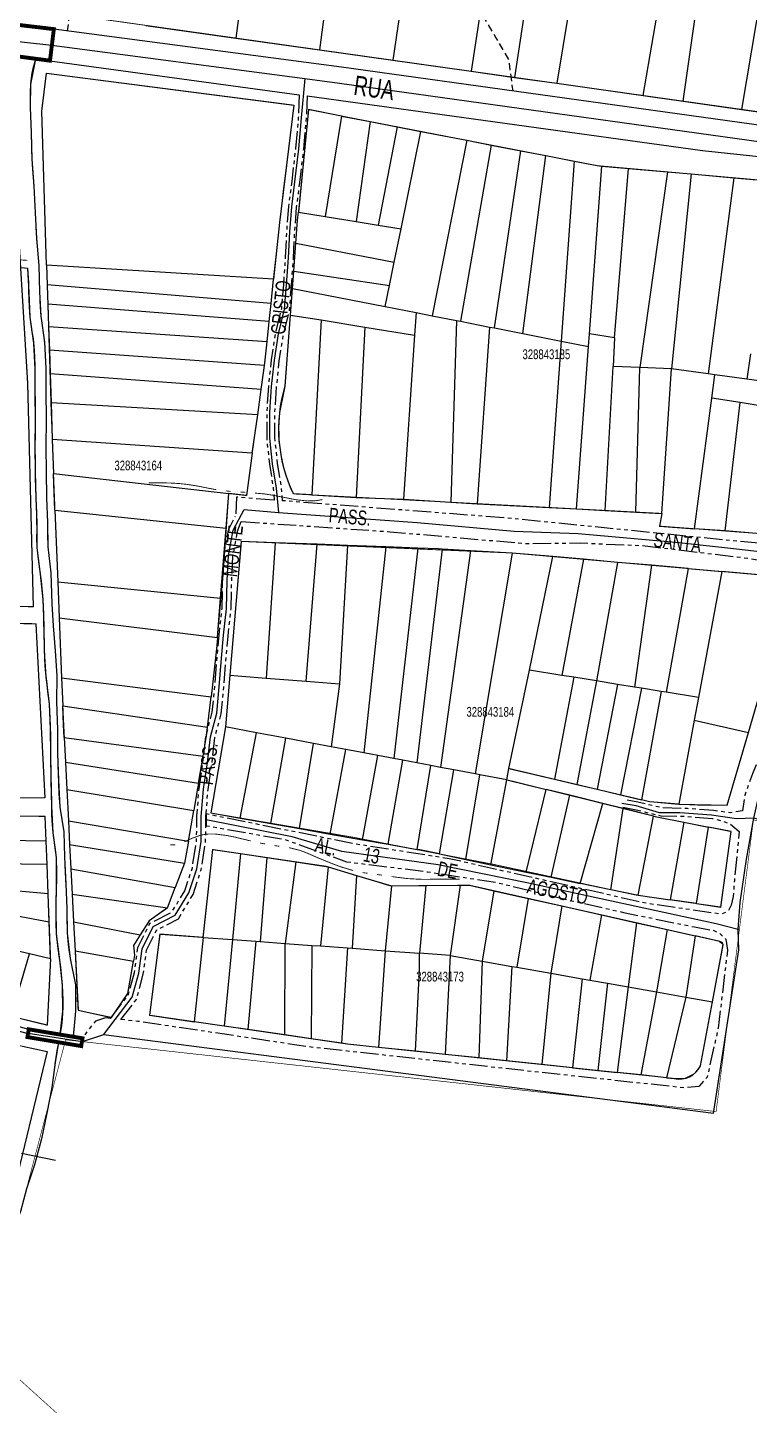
# Model space of a CAD drawing. Extents: x 204381 to 207261, y 4847713 to 4851061.
# Drawn here: x 206170.1 to 206318.2, y 4849768 to 4850050.5 of the extents above; entities that cross this region are included whole.
import ezdxf
from ezdxf.enums import TextEntityAlignment as Align

# ---------------------------------------------------------------- set-up
doc = ezdxf.new("R2010")
doc.units = 0
doc.header["$LTSCALE"] = 1.5
doc.header["$MEASUREMENT"] = 0
doc.linetypes.add('PHANTOMX2', pattern=[5, 2.5, -0.5, 0.5, -0.5, 0.5, -0.5])
doc.linetypes.add('TRACO_15', pattern=[3, 2, -1])
for name, color, linetype in [('CD-MALHA-LOTES', 40, 'CONTINUOUS'), ('CD_TXT_QUADRA', 7, 'CONTINUOUS'), ('HD-CANAIS', 7, 'CONTINUOUS'), ('HD-CURSO-PERENE', 170, 'CONTINUOUS'), ('HD-VALAS-DRENOS', 170, 'CONTINUOUS'), ('LM-LIM-SETOR-FISCAL', 7, 'CONTINUOUS'), ('RU-QUADRAS', 210, 'CONTINUOUS'), ('SV-CAMINHO-TRILHA', 20, 'CONTINUOUS'), ('SV-EIXO-RUA-N-PAV', 6, 'CONTINUOUS'), ('SV-EIXO-RUA-PAV', 20, 'CONTINUOUS'), ('SV-ESTIVAS', 7, 'CONTINUOUS'), ('SV-PONTE-BUEIRO', 249, 'CONTINUOUS'), ('SV-RUA-NAO-PAV-S-GUIA-C-GUIA', 7, 'PHANTOMX2'), ('SV-RUA-PAVIM-S-GUIA-C-GUIA', 7, 'CONTINUOUS'), ('SV-TXT-RUA-N-PAV-S-GUIA-C-GUIA', 7, 'CONTINUOUS'), ('SV-TXT-RUA-PAV-S-GUIA-C-GUIA', 7, 'CONTINUOUS')]:
    doc.layers.add(name, color=color, linetype=linetype)
doc.styles.add('3288-43-2D_TXT$0$ARIAL', font='ARIAL.TTF')
doc.styles.add('ARIAL', font='ARIAL.TTF')
doc.linetypes.add('Limite', pattern='A,20,-3,[130,ltypeshp.shx,S=6.35,R=0,X=0,Y=0],-3,20', length=46)

msp = doc.modelspace()

# ---------------------------------------------------------------- linework, layer by layer
at = {"layer": 'CD-MALHA-LOTES'}
for points in [[(206218.92, 4850094.63), (206212.8, 4850048.36)], [(206236.05, 4850091.88), (206229.94, 4850045.94)], [(206251.73, 4850089.37), (206245.02, 4850043.81)], [(206267.97, 4850086.77), (206261.1, 4850041.55)], [(206276.82, 4850085.35), (206269.95, 4850040.3)], [(206286.03, 4850083.87), (206278.62, 4850039.08)], [(206296.34, 4850036.58), (206300.61, 4850061.23)], [(206304.58, 4850035.42), (206308.06, 4850059.91)], [(206320.59, 4850057.69), (206316.55, 4850033.74)], [(206194.35, 4850050.96), (206212.8, 4850048.36)], [(206212.8, 4850048.36), (206229.94, 4850045.94)], [(206146.22, 4850044.42), (206165.87, 4850042.18), (206167.02, 4850028.08), (206170.05, 4849977.59), (206171.25, 4849931.74), (206152.12, 4849932.09)], [(206229.94, 4850045.94), (206245.02, 4850043.81)], [(206245.02, 4850043.81), (206261.1, 4850041.55)], [(206173.99, 4850001.77), (206172.99, 4850033.37), (206173.98, 4850041.14), (206224.72, 4850034.6), (206221.76, 4850010.57), (206220.55, 4849998.92)], [(206261.1, 4850041.55), (206269.95, 4850040.3)], [(206269.95, 4850040.3), (206278.62, 4850039.08)], [(206278.62, 4850039.08), (206296.34, 4850036.58)], [(206296.34, 4850036.58), (206304.58, 4850035.42)], [(206304.58, 4850035.42), (206316.55, 4850033.74)], [(206234.49, 4850032.37), (206227.71, 4850033.69), (206225.63, 4850012.67)], [(206234.49, 4850032.37), (206231.11, 4850011.78)], [(206234.49, 4850032.37), (206240.33, 4850031.24)], [(206316.55, 4850033.74), (206326.91, 4850032.28)], [(206240.33, 4850031.24), (206237.49, 4850010.75)], [(206240.33, 4850031.24), (206245.87, 4850030.17)], [(206245.87, 4850030.17), (206241.97, 4850010.02)], [(206245.87, 4850030.17), (206250.77, 4850029.22)], [(206246.7, 4850009.26), (206250.77, 4850029.22)], [(206250.77, 4850029.22), (206260.16, 4850027.39)], [(206260.16, 4850027.39), (206253.06, 4849991.42)], [(206260.16, 4850027.39), (206265.16, 4850026.42)], [(206265.16, 4850026.42), (206258.89, 4849990.28)], [(206265.16, 4850026.42), (206271.29, 4850025.23)], [(206265.85, 4849988.92), (206271.29, 4850025.23)], [(206271.29, 4850025.23), (206276.38, 4850024.25)], [(206271.66, 4849987.78), (206276.38, 4850024.25)], [(206276.38, 4850024.25), (206282.21, 4850023.12)], [(206282.21, 4850023.12), (206279.53, 4849986.24)], [(206282.21, 4850023.12), (206286.93, 4850022.2), (206287.88, 4850022.12)], [(206285.35, 4849987.69), (206287.88, 4850022.12)], [(206287.88, 4850022.12), (206293.38, 4850021.63)], [(206290.5, 4849986.89), (206293.38, 4850021.63)], [(206293.38, 4850021.63), (206301.34, 4850020.92)], [(206301.34, 4850020.92), (206295.69, 4849980.82)], [(206301.34, 4850020.92), (206306.22, 4850020.49)], [(206306.22, 4850020.49), (206302.18, 4849980.56)], [(206306.22, 4850020.49), (206314.97, 4850019.72)], [(206314.97, 4850019.72), (206309.68, 4849979.53)], [(206314.97, 4850019.72), (206323.73, 4850018.94)], [(206225.11, 4850006.28), (206225.46, 4850010.99), (206225.63, 4850012.67)], [(206225.63, 4850012.67), (206231.11, 4850011.78)], [(206231.11, 4850011.78), (206237.49, 4850010.75)], [(206237.49, 4850010.75), (206241.97, 4850010.02)], [(206241.97, 4850010.02), (206246.7, 4850009.26)], [(206245.3, 4850002.41), (206246.7, 4850009.26)], [(206224.69, 4850000.57), (206225.11, 4850006.28)], [(206225.11, 4850006.28), (206245.3, 4850002.41)], [(206173.99, 4850001.77), (206174.11, 4849997.78)], [(206220.55, 4849998.92), (206173.99, 4850001.77)], [(206244.32, 4849997.61), (206245.3, 4850002.41)], [(206220.04, 4849993.93), (206220.55, 4849998.92)], [(206224.43, 4849997.02), (206224.69, 4850000.57)], [(206224.69, 4850000.57), (206244.32, 4849997.61)], [(206174.11, 4849997.78), (206174.19, 4849995.51), (206174.24, 4849993.79)], [(206220.04, 4849993.93), (206174.11, 4849997.78)], [(206224.02, 4849991.56), (206224.43, 4849997.02)], [(206224.43, 4849997.02), (206243.44, 4849993.3)], [(206243.44, 4849993.3), (206244.32, 4849997.61)], [(206174.24, 4849993.79), (206174.39, 4849989.18)], [(206219.65, 4849990.21), (206174.24, 4849993.79)], [(206219.65, 4849990.21), (206220.04, 4849993.93)], [(206243.44, 4849993.3), (206249.79, 4849992.06)], [(206219.22, 4849986.08), (206219.65, 4849990.21)], [(206224.02, 4849991.56), (206230.32, 4849990.55)], [(206230.32, 4849990.55), (206228.4, 4849954.69)], [(206230.32, 4849990.55), (206239.25, 4849989.11)], [(206249.79, 4849992.06), (206249.48, 4849987.46)], [(206249.79, 4849992.06), (206253.06, 4849991.42)], [(206253.06, 4849991.42), (206258.04, 4849990.45)], [(206258.04, 4849990.45), (206256.91, 4849953.17)], [(206258.04, 4849990.45), (206258.89, 4849990.28)], [(206258.89, 4849990.28), (206264.86, 4849989.11)], [(206174.39, 4849989.18), (206174.55, 4849984.37)], [(206219.22, 4849986.08), (206174.39, 4849989.18)], [(206239.25, 4849989.11), (206237.46, 4849954.14)], [(206239.25, 4849989.11), (206249.48, 4849987.46)], [(206249.48, 4849987.46), (206247.19, 4849953.82)], [(206264.86, 4849989.11), (206262.32, 4849952.89)], [(206264.86, 4849989.11), (206265.85, 4849988.92)], [(206265.85, 4849988.92), (206271.66, 4849987.78)], [(206271.66, 4849987.78), (206279.53, 4849986.24)], [(206285.16, 4849985.14), (206285.35, 4849987.69)], [(206290.5, 4849986.89), (206285.35, 4849987.69)], [(206174.55, 4849984.37), (206174.71, 4849979.51)], [(206218.71, 4849981.25), (206174.55, 4849984.37)], [(206218.71, 4849981.25), (206218.77, 4849981.75), (206219.22, 4849986.08)], [(206279.53, 4849986.24), (206277.06, 4849952.11)], [(206279.53, 4849986.24), (206285.16, 4849985.14)], [(206282.71, 4849951.81), (206285.16, 4849985.14)], [(206290.5, 4849986.89), (206290.17, 4849981.04)], [(206318.38, 4849983.64), (206317.59, 4849978.44)], [(206174.71, 4849979.51), (206174.91, 4849973.54)], [(206218.01, 4849976.27), (206174.71, 4849979.51)], [(206218.01, 4849976.27), (206218.71, 4849981.25)], [(206288.53, 4849951.5), (206290.17, 4849981.04)], [(206295.69, 4849980.82), (206290.17, 4849981.04)], [(206294.84, 4849951.17), (206295.69, 4849980.82)], [(206302.18, 4849980.56), (206295.69, 4849980.82)], [(206300.19, 4849950.89), (206302.18, 4849980.56)], [(206309.68, 4849979.53), (206302.18, 4849980.56)], [(206311.07, 4849979.34), (206309.68, 4849979.53)], [(206310.43, 4849974.55), (206311.07, 4849979.34)], [(206317.59, 4849978.44), (206311.07, 4849979.34)], [(206217.29, 4849971.11), (206218.01, 4849976.27)], [(206334.31, 4849976.14), (206317.59, 4849978.44)], [(206174.91, 4849973.54), (206175.15, 4849966.03)], [(206217.29, 4849971.11), (206174.91, 4849973.54)], [(206306.88, 4849947.75), (206310.43, 4849974.55)], [(206316.23, 4849973.61), (206310.43, 4849974.55)], [(206313.16, 4849947.29), (206316.23, 4849973.61)], [(206322.05, 4849969.32), (206322.41, 4849972.61), (206316.23, 4849973.61)], [(206216.18, 4849963.22), (206217.29, 4849971.11)], [(206175.15, 4849966.03), (206175.38, 4849959.06)], [(206216.18, 4849963.22), (206175.15, 4849966.03)], [(206216.18, 4849963.22), (206214.97, 4849954.55), (206211.36, 4849954.96)], [(206175.67, 4849951.55), (206175.45, 4849956.94), (206175.38, 4849959.06)], [(206175.38, 4849959.06), (206211.36, 4849954.96)], [(206210.8, 4849947.88), (206211.36, 4849954.96)], [(206228.4, 4849954.69), (206237.46, 4849954.14)], [(206237.46, 4849954.14), (206247.19, 4849953.82)], [(206247.19, 4849953.82), (206256.91, 4849953.17)], [(206175.67, 4849951.55), (206176.26, 4849936.87)], [(206175.67, 4849951.55), (206210.8, 4849947.88)], [(206256.91, 4849953.17), (206262.32, 4849952.89)], [(206262.32, 4849952.89), (206277.06, 4849952.11)], [(206277.06, 4849952.11), (206282.71, 4849951.81)], [(206282.71, 4849951.81), (206288.53, 4849951.5)], [(206288.53, 4849951.5), (206294.84, 4849951.17)], [(206294.84, 4849951.17), (206300.19, 4849950.89)], [(206300.19, 4849950.89), (206299.72, 4849948.29), (206306.88, 4849947.75)], [(206209.67, 4849933.49), (206210.8, 4849947.88)], [(206313.16, 4849947.29), (206306.88, 4849947.75)], [(206220.88, 4849944.88), (206213.88, 4849945.15), (206211.56, 4849917.72)], [(206220.88, 4849944.88), (206219.02, 4849917.14)], [(206229.48, 4849944.56), (206220.88, 4849944.88)], [(206319.63, 4849946.8), (206313.16, 4849947.29)], [(206227.22, 4849916.5), (206229.48, 4849944.56)], [(206235.69, 4849944.32), (206229.48, 4849944.56)], [(206235.69, 4849944.32), (206234.07, 4849915.97)], [(206243.54, 4849944.03), (206235.69, 4849944.32)], [(206243.54, 4849944.03), (206239.05, 4849901.78)], [(206250.16, 4849943.77), (206243.54, 4849944.03)], [(206250.16, 4849943.77), (206245.18, 4849900.63)], [(206255.12, 4849943.57), (206249.91, 4849899.74)], [(206255.12, 4849943.57), (206254.31, 4849943.62), (206250.16, 4849943.77)], [(206260.93, 4849943.25), (206254.8, 4849898.82)], [(206260.93, 4849943.25), (206255.12, 4849943.57)], [(206269.51, 4849942.77), (206260.93, 4849943.25)], [(206269.51, 4849942.77), (206261.92, 4849897.49)], [(206277.86, 4849942.03), (206269.51, 4849942.77)], [(206273.01, 4849918.77), (206277.86, 4849942.03)], [(206284.13, 4849941.48), (206277.86, 4849942.03)], [(206284.13, 4849941.48), (206279.68, 4849917.69)], [(206291.12, 4849940.86), (206284.13, 4849941.48)], [(206291.12, 4849940.86), (206286.76, 4849916.54)], [(206298.1, 4849940.25), (206291.12, 4849940.86)], [(206298.1, 4849940.25), (206294.61, 4849915.27)], [(206305.59, 4849939.59), (206298.1, 4849940.25)], [(206305.59, 4849939.59), (206301.1, 4849914.22)], [(206305.59, 4849939.59), (206312.46, 4849938.98)], [(206176.26, 4849936.87), (206176.56, 4849929.5)], [(206176.26, 4849936.87), (206209.67, 4849933.49)], [(206312.46, 4849938.98), (206307.7, 4849913.15)], [(206209.03, 4849925.44), (206209.67, 4849933.49)], [(206161.81, 4849928.54), (206171.77, 4849928.28), (206173.62, 4849892.61), (206153.91, 4849892.5)], [(206176.56, 4849929.5), (206177.06, 4849917.19)], [(206176.56, 4849929.5), (206209.03, 4849925.44)], [(206209.03, 4849925.44), (206208.9, 4849923.74), (206207.71, 4849913.26)], [(206177.06, 4849917.19), (206177.29, 4849911.46)], [(206177.06, 4849917.19), (206207.71, 4849913.26)], [(206211.56, 4849917.72), (206210.67, 4849907.11)], [(206211.56, 4849917.72), (206219.02, 4849917.14)], [(206219.02, 4849917.14), (206227.22, 4849916.5)], [(206227.22, 4849916.5), (206234.07, 4849915.97)], [(206268.81, 4849898.61), (206273.01, 4849918.77)], [(206279.68, 4849917.69), (206273.01, 4849918.77)], [(206282.14, 4849917.29), (206278.15, 4849896.4)], [(206282.14, 4849917.29), (206279.68, 4849917.69)], [(206286.76, 4849916.54), (206282.14, 4849917.29)], [(206286.76, 4849916.54), (206282.73, 4849895.32)], [(206291.08, 4849915.84), (206286.76, 4849916.54)], [(206234.07, 4849915.97), (206232.33, 4849903.05)], [(206291.08, 4849915.84), (206286.91, 4849894.33)], [(206294.61, 4849915.27), (206291.08, 4849915.84)], [(206295.99, 4849915.05), (206291.68, 4849893.2)], [(206295.99, 4849915.05), (206294.61, 4849915.27)], [(206300.04, 4849914.39), (206295.99, 4849915.05)], [(206300.04, 4849914.39), (206295.99, 4849892.18)], [(206301.1, 4849914.22), (206300.04, 4849914.39)], [(206307.7, 4849913.15), (206301.1, 4849914.22)], [(206177.58, 4849904.96), (206177.45, 4849907.54), (206177.29, 4849911.46)], [(206177.29, 4849911.46), (206207, 4849907.04)], [(206207, 4849907.04), (206207.71, 4849913.26)], [(206307.7, 4849913.15), (206306.84, 4849908.48)], [(206306.84, 4849908.48), (206303.67, 4849891.25)], [(206306.84, 4849908.48), (206317.94, 4849905.99)], [(206206.08, 4849901.09), (206206.81, 4849905.37), (206207, 4849907.04)], [(206210.67, 4849907.11), (206207.69, 4849889.47), (206213.69, 4849888.41)], [(206217.05, 4849905.91), (206210.67, 4849907.11)], [(206213.69, 4849888.41), (206217.05, 4849905.91)], [(206223.05, 4849904.79), (206217.05, 4849905.91)], [(206303.67, 4849891.25), (206313.56, 4849891.09), (206317.94, 4849905.99)], [(206177.58, 4849904.96), (206177.84, 4849899.86)], [(206177.58, 4849904.96), (206206.08, 4849901.09)], [(206219.96, 4849887.31), (206223.05, 4849904.79)], [(206228.74, 4849903.72), (206223.05, 4849904.79)], [(206225.86, 4849886.27), (206228.74, 4849903.72)], [(206232.33, 4849903.05), (206228.74, 4849903.72)], [(206232.14, 4849885.16), (206235.38, 4849902.47)], [(206235.38, 4849902.47), (206232.33, 4849903.05)], [(206239.05, 4849901.78), (206235.38, 4849902.47)], [(206177.84, 4849899.86), (206178.12, 4849894.27)], [(206177.84, 4849899.86), (206205.13, 4849895.59)], [(206205.13, 4849895.59), (206206.08, 4849901.09)], [(206238.81, 4849883.99), (206241.94, 4849901.24)], [(206241.94, 4849901.24), (206239.05, 4849901.78)], [(206245.18, 4849900.63), (206241.94, 4849901.24)], [(206244.06, 4849883.06), (206247.06, 4849900.28)], [(206247.06, 4849900.28), (206245.18, 4849900.63)], [(206249.91, 4849899.74), (206247.06, 4849900.28)], [(206252.82, 4849899.2), (206249.91, 4849899.74)], [(206250.01, 4849882.01), (206252.82, 4849899.2)], [(206254.8, 4849898.82), (206252.82, 4849899.2)], [(206254.58, 4849881.07), (206257.55, 4849898.31)], [(206257.55, 4849898.31), (206254.8, 4849898.82)], [(206261.92, 4849897.49), (206257.55, 4849898.31)], [(206259.99, 4849879.94), (206262.86, 4849897.31)], [(206262.86, 4849897.31), (206261.92, 4849897.49)], [(206268.41, 4849896.27), (206262.86, 4849897.31)], [(206268.41, 4849896.27), (206268.81, 4849898.61)], [(206268.81, 4849898.61), (206278.15, 4849896.4)], [(206178.12, 4849894.27), (206178.45, 4849887.88)], [(206178.12, 4849894.27), (206204.16, 4849889.96)], [(206205.13, 4849895.59), (206204.81, 4849893.74), (206204.16, 4849889.96)], [(206265.11, 4849878.87), (206268.41, 4849896.27)], [(206268.41, 4849896.27), (206276.44, 4849894.29)], [(206272.35, 4849877.36), (206276.44, 4849894.29)], [(206281.29, 4849893.09), (206276.44, 4849894.29)], [(206278.15, 4849896.4), (206282.73, 4849895.32)], [(206282.73, 4849895.32), (206286.91, 4849894.33)], [(206286.91, 4849894.33), (206291.68, 4849893.2)], [(206277.46, 4849876.29), (206281.29, 4849893.09)], [(206288.06, 4849891.41), (206281.29, 4849893.09)], [(206283.4, 4849875.04), (206288.06, 4849891.41)], [(206292.24, 4849890.37), (206288.06, 4849891.41)], [(206291.68, 4849893.2), (206295.99, 4849892.18)], [(206303.67, 4849891.25), (206297.67, 4849891.79), (206295.99, 4849892.18)], [(206173.89, 4849883.69), (206173.69, 4849888.76), (206153.32, 4849888.93)], [(206203.09, 4849883.66), (206204.16, 4849889.96)], [(206213.69, 4849888.41), (206219.96, 4849887.31)], [(206289.73, 4849873.72), (206292.24, 4849890.37)], [(206298.51, 4849888.82), (206292.24, 4849890.37)], [(206295.31, 4849872.59), (206298.51, 4849888.82)], [(206298.51, 4849888.82), (206299.48, 4849888.58), (206304.67, 4849887.56)], [(206178.45, 4849887.88), (206178.7, 4849882.99)], [(206178.45, 4849887.88), (206203.09, 4849883.66)], [(206219.96, 4849887.31), (206225.86, 4849886.27)], [(206225.86, 4849886.27), (206232.14, 4849885.16)], [(206304.67, 4849887.56), (206301.9, 4849871.66)], [(206304.67, 4849887.56), (206309.79, 4849886.56)], [(206307.31, 4849870.9), (206309.79, 4849886.56)], [(206307.31, 4849870.9), (206312.3, 4849870.19), (206314.4, 4849885.66), (206309.79, 4849886.56)], [(206173.89, 4849883.69), (206153.13, 4849884.06)], [(206174.08, 4849878.91), (206173.89, 4849883.69)], [(206178.7, 4849882.99), (206178.95, 4849878.03)], [(206178.7, 4849882.99), (206202.25, 4849879.21)], [(206203.09, 4849883.66), (206202.25, 4849879.21)], [(206232.14, 4849885.16), (206238.81, 4849883.99)], [(206238.81, 4849883.99), (206244.06, 4849883.06)], [(206244.06, 4849883.06), (206250.01, 4849882.01)], [(206206.12, 4849863.94), (206208.09, 4849881.98), (206213.76, 4849881.15)], [(206213.76, 4849881.15), (206212.1, 4849863.51)], [(206213.76, 4849881.15), (206219.14, 4849880.35)], [(206219.14, 4849880.35), (206217.76, 4849863.1)], [(206219.14, 4849880.35), (206225.1, 4849879.47)], [(206254.58, 4849881.07), (206250.52, 4849881.93), (206250.01, 4849882.01)], [(206254.58, 4849881.07), (206259.99, 4849879.94)], [(206259.99, 4849879.94), (206265.11, 4849878.87)], [(206174.08, 4849878.91), (206152.94, 4849879.16)], [(206174.31, 4849872.92), (206174.08, 4849878.91)], [(206178.95, 4849878.03), (206179.22, 4849872.8)], [(206178.95, 4849878.03), (206200.37, 4849874.18)], [(206202.25, 4849879.21), (206200.37, 4849874.18)], [(206225.1, 4849879.47), (206222.91, 4849862.73)], [(206225.1, 4849879.47), (206231.74, 4849878.44)], [(206231.74, 4849878.44), (206230.18, 4849862.2)], [(206231.74, 4849878.44), (206237.54, 4849876.65)], [(206265.11, 4849878.87), (206272.35, 4849877.36)], [(206272.35, 4849877.36), (206277.46, 4849876.29)], [(206174.31, 4849872.92), (206152.77, 4849874.84)], [(206198.78, 4849870.05), (206200.37, 4849874.18)], [(206237.54, 4849876.65), (206236.69, 4849861.73)], [(206237.54, 4849876.65), (206244.71, 4849874.53)], [(206244.71, 4849874.53), (206243.46, 4849861.24)], [(206244.71, 4849874.53), (206251.78, 4849874.59)], [(206251.78, 4849874.59), (206250.51, 4849860.74)], [(206251.78, 4849874.59), (206258.8, 4849874.65)], [(206258.8, 4849874.65), (206256.74, 4849860.26)], [(206258.8, 4849874.65), (206260.73, 4849874.67), (206265.73, 4849873.54)], [(206277.46, 4849876.29), (206283.4, 4849875.04)], [(206289.73, 4849873.72), (206283.4, 4849875.04)], [(206174.54, 4849867.11), (206174.31, 4849872.92)], [(206179.22, 4849872.8), (206179.51, 4849867.17)], [(206179.22, 4849872.8), (206198.78, 4849870.05)], [(206265.73, 4849873.54), (206263.36, 4849859.09)], [(206265.73, 4849873.54), (206272.76, 4849871.97)], [(206272.76, 4849871.97), (206270.41, 4849857.85)], [(206272.76, 4849871.97), (206279.69, 4849870.41)], [(206295.31, 4849872.59), (206294.72, 4849872.67), (206289.73, 4849873.72)], [(206295.31, 4849872.59), (206301.9, 4849871.66)], [(206307.31, 4849870.9), (206301.9, 4849871.66)], [(206174.54, 4849867.11), (206154.82, 4849870.77)], [(206198.78, 4849870.05), (206195.01, 4849867.38), (206193.21, 4849864.49)], [(206279.69, 4849870.41), (206277.44, 4849856.61)], [(206279.69, 4849870.41), (206287.84, 4849868.58)], [(206287.84, 4849868.58), (206285.44, 4849855.19)], [(206287.84, 4849868.58), (206294.99, 4849866.98)], [(206174.79, 4849859.59), (206174.54, 4849867.11)], [(206179.51, 4849867.17), (206179.81, 4849861.2)], [(206179.51, 4849867.17), (206193.21, 4849864.49)], [(206294.99, 4849866.98), (206293.27, 4849853.81)], [(206294.99, 4849866.98), (206301.27, 4849865.57)], [(206193.21, 4849864.49), (206191.84, 4849862.31), (206192.02, 4849860.32), (206191.81, 4849859.08)], [(206206.12, 4849863.94), (206197.18, 4849864.59), (206195.11, 4849848.02), (206204.23, 4849846.68)], [(206206.12, 4849863.94), (206204.23, 4849846.68)], [(206206.12, 4849863.94), (206212.1, 4849863.51)], [(206212.1, 4849863.51), (206210.43, 4849845.78)], [(206212.1, 4849863.51), (206216.93, 4849863.16)], [(206216.93, 4849863.16), (206215.29, 4849845.07)], [(206216.93, 4849863.16), (206217.76, 4849863.1)], [(206217.76, 4849863.1), (206222.91, 4849862.73)], [(206301.27, 4849865.57), (206299.06, 4849852.79)], [(206301.27, 4849865.57), (206306.99, 4849864.28)], [(206306.99, 4849864.28), (206305.11, 4849851.73)], [(206170.51, 4849860.58), (206165.43, 4849861.77)], [(206166.7, 4849847.77), (206170.51, 4849860.58)], [(206174.79, 4849859.59), (206170.51, 4849860.58)], [(206179.81, 4849861.2), (206180.43, 4849849.01), (206187.32, 4849847.56), (206190.67, 4849852.45), (206191.81, 4849859.08)], [(206179.81, 4849861.2), (206191.81, 4849859.08)], [(206222.88, 4849843.96), (206222.91, 4849862.73)], [(206222.91, 4849862.73), (206228.4, 4849862.33)], [(206228.4, 4849862.33), (206228.26, 4849843.17)], [(206228.4, 4849862.33), (206230.18, 4849862.2)], [(206230.18, 4849862.2), (206235.72, 4849861.8)], [(206235.72, 4849861.8), (206234.47, 4849842.26)], [(206235.72, 4849861.8), (206236.69, 4849861.73)], [(206236.69, 4849861.73), (206243.46, 4849861.24)], [(206243.46, 4849861.24), (206242.06, 4849841.41)], [(206243.46, 4849861.24), (206250.51, 4849860.74)], [(206249.67, 4849840.62), (206250.47, 4849857.35), (206250.51, 4849860.74)], [(206256.74, 4849860.26), (206250.51, 4849860.74)], [(206256.74, 4849860.26), (206255.74, 4849839.98)], [(206256.74, 4849860.26), (206263.36, 4849859.09)], [(206174.79, 4849859.59), (206174.11, 4849845.94), (206166.7, 4849847.77)], [(206263.36, 4849859.09), (206262.66, 4849839.25)], [(206263.36, 4849859.09), (206269.43, 4849858.02)], [(206269.43, 4849858.02), (206268.33, 4849838.65)], [(206269.43, 4849858.02), (206270.41, 4849857.85)], [(206270.41, 4849857.85), (206277.44, 4849856.61)], [(206277.44, 4849856.61), (206275.54, 4849837.9)], [(206277.44, 4849856.61), (206283.81, 4849855.48)], [(206283.81, 4849855.48), (206281.86, 4849837.23)], [(206283.81, 4849855.48), (206285.44, 4849855.19)], [(206285.44, 4849855.19), (206289.05, 4849854.56)], [(206289.05, 4849854.56), (206287.06, 4849836.69)], [(206289.05, 4849854.56), (206293.27, 4849853.81)], [(206293.27, 4849853.81), (206290.99, 4849836.27)], [(206293.27, 4849853.81), (206299.06, 4849852.79)], [(206299.06, 4849852.79), (206295.89, 4849835.76)], [(206299.06, 4849852.79), (206305.11, 4849851.73)], [(206305.11, 4849851.73), (206301.17, 4849835.2)], [(206305.11, 4849851.73), (206310.59, 4849850.76)], [(206210.43, 4849845.78), (206204.23, 4849846.68)], [(206215.29, 4849845.07), (206210.43, 4849845.78)], [(206222.88, 4849843.96), (206215.29, 4849845.07)], [(206228.26, 4849843.17), (206222.88, 4849843.96)], [(206234.47, 4849842.26), (206228.26, 4849843.17)], [(206169.01, 4849841.65), (206174.1, 4849840.55), (206166.68, 4849809.68)], [(206242.06, 4849841.41), (206235.73, 4849842.08), (206234.47, 4849842.26)], [(206249.67, 4849840.62), (206242.06, 4849841.41)], [(206255.74, 4849839.98), (206249.67, 4849840.62)], [(206262.66, 4849839.25), (206255.74, 4849839.98)], [(206268.33, 4849838.65), (206262.66, 4849839.25)], [(206275.54, 4849837.9), (206268.33, 4849838.65)], [(206281.86, 4849837.23), (206275.54, 4849837.9)], [(206281.86, 4849837.23), (206287.06, 4849836.69)], [(206287.06, 4849836.69), (206290.99, 4849836.27)], [(206295.89, 4849835.76), (206290.99, 4849836.27)], [(206301.17, 4849835.2), (206295.89, 4849835.76)]]:
    msp.add_lwpolyline(points, dxfattribs=at)
for points in [[(206228.4, 4849954.69), (206224.63, 4849954.89, -0.186235), (206222.94, 4849977.04), (206224.02, 4849991.56)], [(206317.94, 4849905.99), (206326.66, 4849935.68, 0.485902), (206324.71, 4849937.9), (206312.46, 4849938.98)], [(206310.59, 4849850.76), (206312.79, 4849862.48, 0.24069), (206311.78, 4849863.21), (206306.99, 4849864.28)], [(206301.17, 4849835.2), (206302.74, 4849835.04, 0.35242), (206308.12, 4849837.66), (206310.59, 4849850.76)]]:
    msp.add_lwpolyline(points, format="xyb", dxfattribs=at)
at = {"layer": 'HD-CANAIS', "const_width": 0.18, "flags": 128}
for points in [[(206170.02, 4850002.78), (206164.99, 4850003.13)], [(206165.01, 4850001.72), (206170.09, 4850001.15)]]:
    msp.add_lwpolyline(points, dxfattribs=at)
at = {"layer": 'HD-CANAIS', "flags": 128}
msp.add_lwpolyline([(206165.01, 4850001.72), (206170.09, 4850001.15)], dxfattribs=at)
at = {"layer": 'HD-CURSO-PERENE'}
for p, q in [((206170.09, 4850001.15), (206170.27, 4849998.16)), ((206170.09, 4850001.15), (206170.31, 4849996.22)), ((206170.27, 4849998.16), (206170.3, 4849996.66)), ((206170.3, 4849996.66), (206170.34, 4849994.72)), ((206170.31, 4849996.22), (206170.56, 4849991.12)), ((206170.34, 4849994.72), (206170.4, 4849993.22)), ((206170.4, 4849993.22), (206170.56, 4849991.12)), ((206170.56, 4849991.12), (206170.98, 4849988.15)), ((206170.56, 4849991.12), (206171.31, 4849985.77)), ((206170.98, 4849988.15), (206171.2, 4849986.66)), ((206171.2, 4849986.66), (206171.44, 4849984.27)), ((206171.31, 4849985.77), (206171.56, 4849980.56)), ((206171.44, 4849984.27), (206171.51, 4849982.78)), ((206171.51, 4849982.78), (206171.55, 4849981.27)), ((206171.55, 4849981.27), (206171.57, 4849979.06)), ((206171.56, 4849980.56), (206171.6, 4849975.31)), ((206171.57, 4849979.06), (206171.6, 4849976.06)), ((206171.6, 4849976.06), (206171.62, 4849973.81)), ((206171.6, 4849975.31), (206171.65, 4849970.15)), ((206171.62, 4849973.81), (206171.64, 4849972.31)), ((206171.64, 4849972.31), (206171.65, 4849970.81)), ((206171.65, 4849970.81), (206171.64, 4849968.65)), ((206171.65, 4849970.15), (206171.6, 4849964.54)), ((206171.64, 4849968.65), (206171.63, 4849967.15)), ((206171.63, 4849967.15), (206171.6, 4849964.54)), ((206171.6, 4849964.54), (206171.62, 4849961.54)), ((206171.6, 4849964.54), (206171.65, 4849959.44)), ((206171.62, 4849961.54), (206171.64, 4849960.04)), ((206171.64, 4849960.04), (206171.67, 4849957.94)), ((206171.65, 4849959.44), (206171.75, 4849954.03)), ((206171.67, 4849957.94), (206171.69, 4849956.44)), ((206171.69, 4849956.44), (206171.75, 4849954.03)), ((206171.75, 4849954.03), (206171.88, 4849951.04)), ((206171.75, 4849954.03), (206171.95, 4849948.98)), ((206171.88, 4849951.04), (206171.94, 4849949.54)), ((206171.94, 4849949.54), (206171.95, 4849947.48)), ((206171.95, 4849948.98), (206171.99, 4849943.92)), ((206171.95, 4849947.48), (206171.94, 4849945.98)), ((206171.94, 4849945.98), (206171.99, 4849943.92)), ((206171.99, 4849943.92), (206172.29, 4849940.94)), ((206171.99, 4849943.92), (206172.64, 4849938.47)), ((206172.29, 4849940.94), (206172.5, 4849939.45)), ((206172.5, 4849939.45), (206172.85, 4849936.98)), ((206172.64, 4849938.47), (206173.24, 4849933.22)), ((206172.85, 4849936.98), (206173.03, 4849935.49)), ((206173.03, 4849935.49), (206173.24, 4849933.22)), ((206173.24, 4849933.22), (206173.36, 4849930.22)), ((206173.24, 4849933.22), (206173.39, 4849927.96)), ((206173.36, 4849930.22), (206173.38, 4849928.72)), ((206173.38, 4849928.72), (206173.41, 4849926.46)), ((206173.39, 4849927.96), (206173.49, 4849922.66)), ((206173.41, 4849926.46), (206173.46, 4849923.47)), ((206173.46, 4849923.47), (206173.55, 4849921.16)), ((206173.49, 4849922.66), (206173.84, 4849917.36)), ((206173.55, 4849921.16), (206173.64, 4849919.66)), ((206173.64, 4849919.66), (206173.76, 4849918.17)), ((206173.76, 4849918.17), (206174.01, 4849915.87)), ((206173.84, 4849917.36), (206174.49, 4849911.85)), ((206174.01, 4849915.87), (206174.2, 4849914.38)), ((206174.2, 4849914.38), (206174.49, 4849911.85)), ((206174.49, 4849911.85), (206174.68, 4849908.86)), ((206174.49, 4849911.85), (206174.74, 4849906.65)), ((206174.68, 4849908.86), (206174.72, 4849907.36)), ((206174.72, 4849907.36), (206174.75, 4849905.15)), ((206174.74, 4849906.65), (206174.78, 4849901.59)), ((206174.75, 4849905.15), (206174.78, 4849902.15)), ((206174.78, 4849902.15), (206174.8, 4849900.09)), ((206174.78, 4849901.59), (206174.88, 4849895.99)), ((206174.8, 4849900.09), (206174.83, 4849898.59)), ((206174.83, 4849898.59), (206174.86, 4849897.09)), ((206174.86, 4849897.09), (206174.91, 4849894.49)), ((206174.88, 4849895.99), (206174.98, 4849890.83)), ((206174.91, 4849894.49), (206174.97, 4849891.49)), ((206174.97, 4849891.49), (206175.02, 4849889.33)), ((206174.98, 4849890.83), (206175.28, 4849885.43)), ((206175.02, 4849889.33), (206175.09, 4849887.83)), ((206175.09, 4849887.83), (206175.28, 4849885.43)), ((206175.28, 4849885.43), (206175.47, 4849883.94)), ((206175.28, 4849885.43), (206175.93, 4849880.33)), ((206175.47, 4849883.94), (206175.69, 4849882.45)), ((206175.69, 4849882.45), (206175.93, 4849880.33)), ((206175.93, 4849880.33), (206176.01, 4849877.33)), ((206175.93, 4849880.33), (206175.97, 4849875.27)), ((206176.01, 4849877.33), (206175.99, 4849875.83)), ((206175.97, 4849875.27), (206175.87, 4849869.91)), ((206175.99, 4849875.83), (206175.94, 4849873.77)), ((206175.94, 4849873.77), (206175.89, 4849870.77)), ((206175.89, 4849870.77), (206175.86, 4849868.41)), ((206175.87, 4849869.91), (206175.97, 4849864.66)), ((206175.86, 4849868.41), (206175.87, 4849866.91)), ((206175.87, 4849866.91), (206175.97, 4849864.66)), ((206175.97, 4849864.66), (206176.3, 4849861.68)), ((206175.97, 4849864.66), (206176.62, 4849859.36)), ((206176.3, 4849861.68), (206176.51, 4849860.19)), ((206176.51, 4849860.19), (206176.81, 4849857.87)), ((206176.62, 4849859.36), (206177.17, 4849854.16)), ((206176.81, 4849857.87), (206176.98, 4849856.38)), ((206176.98, 4849856.38), (206177.17, 4849854.16)), ((206177.17, 4849854.16), (206177.25, 4849852.66)), ((206177.17, 4849854.16), (206177.27, 4849848.85)), ((206177.25, 4849852.66), (206177.3, 4849851.16)), ((206177.27, 4849848.85), (206176.73, 4849844.04)), ((206177.29, 4849849.66), (206177.18, 4849847.35)), ((206177.3, 4849851.16), (206177.29, 4849849.66)), ((206177.18, 4849847.35), (206177.02, 4849845.86)), ((206177.02, 4849845.86), (206176.79, 4849844.38))]:
    msp.add_line(p, q, dxfattribs=at)
at = {"layer": 'HD-CURSO-PERENE', "const_width": 0.18, "flags": 128}
for points in [[(206171.7, 4850044), (206171.25, 4850042.55), (206170.93, 4850041.09), (206170.66, 4850038.92), (206170.57, 4850035.92), (206170.6, 4850034.42), (206170.66, 4850032.63), (206170.78, 4850029.64), (206170.84, 4850027.47), (206170.87, 4850025.97), (206170.91, 4850024.47), (206171.04, 4850022.06), (206171.15, 4850020.56), (206171.27, 4850019.06), (206171.45, 4850016.48), (206171.61, 4850013.49), (206171.71, 4850011), (206171.77, 4850009.5), (206171.9, 4850007.23), (206172.03, 4850005.74), (206172.18, 4850004.25), (206172.32, 4850002.75), (206172.48, 4850000.21), (206172.54, 4849997.21), (206172.58, 4849994.81), (206172.64, 4849993.31), (206172.79, 4849991.33), (206173.21, 4849988.36), (206173.43, 4849986.87), (206173.67, 4849984.48), (206173.75, 4849982.99), (206173.79, 4849981.48), (206173.81, 4849979.13), (206173.84, 4849976.13), (206173.86, 4849974.47), (206173.88, 4849972.97), (206173.89, 4849971.47), (206173.89, 4849968.65), (206173.87, 4849967.15), (206173.85, 4849964.54), (206173.87, 4849961.54), (206173.89, 4849960.04), (206173.91, 4849957.97), (206173.93, 4849956.47), (206173.99, 4849954.1), (206174.13, 4849951.1), (206174.18, 4849949.6), (206174.18, 4849947.53), (206174.17, 4849946.03), (206174.23, 4849944.07), (206174.58, 4849941.09), (206174.78, 4849939.6), (206174.98, 4849937.24), (206175.06, 4849934.24), (206175.08, 4849932.73), (206175.15, 4849930.82), (206175.24, 4849929.32), (206175.45, 4849926.37), (206175.68, 4849923.38), (206175.86, 4849921.26), (206175.97, 4849919.76), (206176.07, 4849917.56), (206176.06, 4849914.56), (206176.03, 4849913.06), (206176.07, 4849910.73), (206176.12, 4849909.24), (206176.18, 4849907.74), (206176.22, 4849905.07), (206176.22, 4849903.57), (206176.22, 4849901.64), (206176.3, 4849898.65), (206176.36, 4849897.15), (206176.44, 4849894.66), (206176.5, 4849893.16), (206176.7, 4849890.69), (206176.93, 4849889.21), (206177.2, 4849887.73), (206177.52, 4849885.63), (206177.66, 4849882.64), (206177.67, 4849881.14), (206177.71, 4849878.9), (206177.85, 4849875.9), (206177.99, 4849873.42), (206178.05, 4849871.92), (206178.11, 4849870.42), (206178.14, 4849868.41), (206178.15, 4849866.91), (206178.21, 4849864.82), (206178.32, 4849863.32), (206178.48, 4849861.83), (206178.71, 4849860.34), (206179.17, 4849858.14), (206179.49, 4849856.67), (206179.92, 4849854.26), (206180.05, 4849851.27), (206179.99, 4849849.76), (206179.78, 4849847.31), (206179.62, 4849845.81), (206179.4, 4849843.59)], [(206176.44, 4849842.45), (206176.12, 4849840.98), (206175.71, 4849838.32), (206175.53, 4849836.83), (206175.36, 4849835.34), (206175.06, 4849833.16), (206174.52, 4849830.21), (206174.22, 4849828.74), (206173.76, 4849826.47), (206173.15, 4849823.54), (206172.61, 4849821.22), (206172.23, 4849819.77), (206171.81, 4849818.33), (206171.02, 4849815.94), (206170.52, 4849814.52), (206169.85, 4849812.44)]]:
    msp.add_lwpolyline(points, dxfattribs=at)
at = {"layer": 'HD-CURSO-PERENE', "flags": 128}
for points in [[(206171.7, 4850044), (206170.66, 4850038.92), (206170.61, 4850034.13), (206170.8, 4850028.97), (206170.95, 4850023.55), (206171.35, 4850017.98), (206171.65, 4850012.5), (206171.9, 4850007.23), (206172.4, 4850001.71), (206172.55, 4849996.31), (206172.79, 4849991.33), (206173.54, 4849985.98), (206173.8, 4849980.63), (206173.84, 4849975.97), (206173.89, 4849970.15), (206173.85, 4849964.54), (206173.89, 4849959.47), (206173.99, 4849954.1), (206174.19, 4849949.03), (206174.23, 4849944.07), (206174.87, 4849938.73), (206175.09, 4849932.32), (206175.34, 4849927.87), (206175.73, 4849922.75), (206176.07, 4849917.56), (206176.03, 4849912.23), (206176.22, 4849906.57), (206176.22, 4849901.64), (206176.4, 4849896.17), (206176.7, 4849890.69), (206177.52, 4849885.63), (206177.68, 4849880.4), (206177.91, 4849874.92), (206178.12, 4849869.91), (206178.21, 4849864.82), (206178.85, 4849859.61), (206179.92, 4849854.26), (206179.92, 4849848.81), (206179.4, 4849843.59)], [(206176.44, 4849842.45), (206175.71, 4849838.32), (206175.06, 4849833.16), (206174.06, 4849827.94), (206172.95, 4849822.68), (206171.5, 4849817.36), (206169.85, 4849812.44), (206168.6, 4849807.74), (206166.24, 4849801.88), (206164.13, 4849797.02), (206161.73, 4849792.66), (206159.8, 4849789.06), (206158.34, 4849785.2), (206155.48, 4849781.93), (206157.52, 4849781.04), (206158.65, 4849783.68), (206159.19, 4849785.36), (206160.02, 4849786.77), (206160.52, 4849781.76), (206159.22, 4849776.7), (206158.65, 4849770.8)]]:
    msp.add_lwpolyline(points, dxfattribs=at)
at = {"layer": 'HD-VALAS-DRENOS', "linetype": 'PHANTOMX2', "const_width": 0.18, "flags": 128}
for points in [[(206196.09, 4849957.17), (206194.89, 4849957.15)], [(206196.89, 4849957.17), (206196.09, 4849957.17)], [(206197.59, 4849957.17), (206196.89, 4849957.17)], [(206197.89, 4849957.16), (206197.59, 4849957.17)], [(206199.77, 4849957.11), (206197.89, 4849957.16)], [(206199.89, 4849957.1), (206199.77, 4849957.11)], [(206201.27, 4849957.01), (206199.89, 4849957.1)], [(206201.88, 4849956.94), (206201.27, 4849957.01)], [(206202.77, 4849956.85), (206201.88, 4849956.94)], [(206202.88, 4849956.83), (206202.77, 4849956.85)], [(206204.79, 4849956.53), (206202.88, 4849956.83)], [(206204.85, 4849956.52), (206204.79, 4849956.53)], [(206206.27, 4849956.24), (206204.85, 4849956.52)], [(206206.81, 4849956.13), (206206.27, 4849956.24)], [(206208.78, 4849955.76), (206206.81, 4849956.13)], [(206211.67, 4849955.41), (206210.76, 4849955.51)], [(206211.76, 4849955.4), (206211.67, 4849955.41)], [(206214.75, 4849955.22), (206213.75, 4849955.28)], [(206218.64, 4849954.89), (206216.74, 4849955.06)], [(206218.74, 4849954.88), (206218.64, 4849954.89)], [(206220.88, 4849954.54), (206218.74, 4849954.88)], [(206221.69, 4849954.37), (206220.88, 4849954.54)], [(206222.35, 4849954.24), (206221.69, 4849954.37)], [(206222.67, 4849954.18), (206222.35, 4849954.24)], [(206225.29, 4849953.67), (206222.67, 4849954.18)], [(206225.62, 4849953.64), (206225.29, 4849953.67)], [(206227.57, 4849953.44), (206225.62, 4849953.64)], [(206227.61, 4849953.45), (206227.57, 4849953.44)], [(206229.07, 4849953.48), (206227.61, 4849953.45)], [(206229.61, 4849953.57), (206229.07, 4849953.48)], [(206230.59, 4849953.72), (206229.61, 4849953.57)], [(206200.32, 4849882.95), (206199.35, 4849882.95)], [(206200.35, 4849882.96), (206200.32, 4849882.95)], [(206202.33, 4849883.59), (206202.26, 4849883.56)], [(206203.17, 4849883.98), (206202.33, 4849883.59)], [(206203.7, 4849884.23), (206203.17, 4849883.98)], [(206204.09, 4849884.38), (206203.7, 4849884.23)], [(206205.6, 4849884.93), (206204.09, 4849884.38)], [(206205.98, 4849884.99), (206205.6, 4849884.93)], [(206207.08, 4849885.15), (206205.98, 4849884.99)], [(206207.97, 4849885.15), (206207.08, 4849885.15)], [(206208.6, 4849885.15), (206207.97, 4849885.15)], [(206208.97, 4849885.11), (206208.6, 4849885.15)], [(206211.04, 4849884.84), (206208.97, 4849885.11)], [(206211.93, 4849884.66), (206211.04, 4849884.84)], [(206212.52, 4849884.54), (206211.93, 4849884.66)], [(206212.91, 4849884.45), (206212.52, 4849884.54)], [(206215.42, 4849883.84), (206212.91, 4849884.45)], [(206215.83, 4849883.75), (206215.42, 4849883.84)], [(206218.76, 4849883.12), (206217.78, 4849883.31)], [(206220.76, 4849882.78), (206220.73, 4849882.78)], [(206221.72, 4849882.65), (206220.76, 4849882.78)], [(206223.74, 4849882.36), (206223.7, 4849882.37)], [(206224.67, 4849882.13), (206223.74, 4849882.36)], [(206225.98, 4849881.8), (206224.67, 4849882.13)], [(206226.59, 4849881.57), (206225.98, 4849881.8)], [(206227.38, 4849881.26), (206226.59, 4849881.57)], [(206227.52, 4849881.2), (206227.38, 4849881.26)], [(206229.66, 4849880.27), (206227.52, 4849881.2)], [(206230.28, 4849880.02), (206229.66, 4849880.27)], [(206232.43, 4849879.14), (206230.28, 4849880.02)], [(206233.06, 4849878.9), (206232.43, 4849879.14)], [(206234.47, 4849878.38), (206233.06, 4849878.9)], [(206234.94, 4849878.24), (206234.47, 4849878.38)], [(206236.86, 4849877.67), (206234.94, 4849878.24)], [(206239.19, 4849877.19), (206238.82, 4849877.26)], [(206239.81, 4849877.12), (206239.19, 4849877.19)], [(206242.78, 4849876.72), (206241.79, 4849876.86)], [(206245.02, 4849876.4), (206244.76, 4849876.44)], [(206245.75, 4849876.3), (206245.02, 4849876.4)], [(206247.99, 4849876.02), (206245.75, 4849876.3)], [(206248.73, 4849875.98), (206247.99, 4849876.02)], [(206250.57, 4849875.88), (206248.73, 4849875.98)], [(206250.73, 4849875.88), (206250.57, 4849875.88)], [(206252.07, 4849875.87), (206250.73, 4849875.88)], [(206252.73, 4849875.88), (206252.07, 4849875.87)], [(206254.23, 4849875.89), (206252.73, 4849875.88)], [(206254.73, 4849875.9), (206254.23, 4849875.89)], [(206255.73, 4849875.91), (206254.73, 4849875.9)], [(206256.73, 4849875.9), (206255.73, 4849875.91)], [(206258.73, 4849875.88), (206256.73, 4849875.9)]]:
    msp.add_lwpolyline(points, dxfattribs=at)
at = {"layer": 'LM-LIM-SETOR-FISCAL', "linetype": 'Limite', "ltscale": 0.1, "const_width": 0.13, "flags": 128}
msp.add_lwpolyline([(206960.49, 4848346.74), (206519.68, 4848013.26), (206524.96, 4848001.52), (206186.17, 4847750.07), (206137.65, 4847714.77), (206055.88, 4847783.52), (206022.18, 4847808.19), (206018.12, 4847816.07), (206019.95, 4847830.66), (206053.3, 4847836.03), (206059.06, 4847868.43), (206040.45, 4847926.27), (206039.82, 4847951.17), (206026.44, 4847964.39), (205980.98, 4848000.04), (205948.86, 4848053.95), (205885.79, 4848047.59), (205885.38, 4848100.28), (205758.68, 4848087.81), (205748.41, 4848134.36), (205855.06, 4848144.19), (205857.54, 4848167.98), (205826.48, 4848206.22), (205791.25, 4848260.92), (205756.8, 4848299.01), (205692.97, 4848280.46), (205710.22, 4848439.16), (205051.32, 4848428.57), (204677.84, 4848416.25), (204661.89, 4848420.75), (204677.59, 4848456.68), (204685.73, 4848493.72), (204687.66, 4848576.43), (204676.79, 4848658.68), (204674.85, 4848798.87), (204665.61, 4849337.36), (204658.49, 4849545.69), (204657.02, 4849545.63), (204645.12, 4849704.28), (204643.71, 4849869.24), (204651.14, 4849927.22), (204647.62, 4849990.33), (204636.26, 4850264.54), (204381.83, 4850909.69), (204986.84, 4850806.73), (205140.83, 4850787.35), (205201.03, 4850796.27), (205245.63, 4850823.19), (205310.25, 4850896.98), (205324.08, 4850905.65), (205327.72, 4850908.15), (205339.74, 4850916.46), (205358.28, 4850945.44), (205381.54, 4850978.24), (205458.47, 4851060.64), (205958.1, 4850305), (206256.21, 4850261.19), (206296.36, 4850246.47), (206381.84, 4850187.26), (206402.35, 4850183.32), (206465.45, 4850155.1), (206438.69, 4850087.64), (206416.16, 4850016.08), (206422.43, 4850015.06), (206376.86, 4849879.93), (206318.97, 4849888.04), (206311.32, 4849828.25), (206177.89, 4849842.97), (206161.27, 4849779.77), (206627.66, 4849358.82), (206746.45, 4849445.1), (206955.53, 4849187.19), (207019.34, 4849111.98), (207025.31, 4849104.91), (207033.93, 4849094.44), (207048.4, 4849077.1), (207039.09, 4849069.24), (207026.18, 4849059.14), (207002.58, 4849038.25), (206981.71, 4849023.09), (206966.26, 4849011.39), (206958.44, 4849004.76), (206968.98, 4848989.87), (206978.67, 4848976.02), (207002.49, 4848944.75), (207008.79, 4848936.89), (207034.07, 4848905.39), (207054.15, 4848879.42), (207075.28, 4848852.41), (207089.04, 4848833.89), (207099.68, 4848804.07), (207108.98, 4848791.97), (207114.21, 4848785.08), (207138.58, 4848756.16), (207148.67, 4848740.27), (207162.16, 4848719.72), (207199.66, 4848661.86), (207214.13, 4848640.25), (207233.64, 4848611.27), (207250.42, 4848586.92), (207261.26, 4848571.24), (207169.66, 4848504.88), (207140.72, 4848483.45), (207106.7, 4848455.88), (207093.59, 4848446.09), (207051.18, 4848413.73)], close=True, dxfattribs=at)
at = {"layer": 'RU-QUADRAS', "color": 6, "linetype": 'Continuous', "const_width": 0.18}
for points in [[(206186.2, 4850099.88), (206407.31, 4850064.43, -0.315856), (206419.56, 4850052.79), (206405.9, 4850021.14), (206173.54, 4850053.89), (206177.28, 4850071.42)], [(206172.99, 4850033.37), (206173.98, 4850041.14), (206224.72, 4850034.6, 0.009592), (206218.77, 4849981.75), (206214.97, 4849954.55), (206211.36, 4849954.96, -0.017328), (206206.81, 4849905.37), (206202.35, 4849879.32), (206198.72, 4849869.91), (206195.01, 4849867.38), (206191.84, 4849862.31), (206192.02, 4849860.32), (206190.67, 4849852.45), (206187.32, 4849847.56), (206180.43, 4849849.01, -0.006967)], [(206341.2, 4850017.39), (206329.29, 4849946.08), (206299.72, 4849948.29), (206300.19, 4849950.89), (206224.63, 4849954.89, -0.138979), (206221.82, 4849971.48), (206222.94, 4849977.04), (206225.46, 4850010.99), (206227.71, 4850033.69), (206286.93, 4850022.2)], [(206314.4, 4849885.66), (206312.3, 4849870.19), (206294.72, 4849872.67, 0.016129), (206207.69, 4849889.47), (206210.67, 4849907.11), (206213.88, 4849945.15), (206269.36, 4849942.78), (206324.71, 4849937.9), (206326.23, 4849937.26), (206326.66, 4849935.68), (206313.56, 4849891.09, -0.03728), (206297.67, 4849891.79), (206268.81, 4849898.61), (206268.41, 4849896.27), (206299.48, 4849888.58)], [(206072.32, 4849839.76), (206079, 4849858.78), (206110.27, 4849852.01, 0.0285), (206143.88, 4849847.06), (206174.1, 4849840.55), (206166.68, 4849809.68), (206157.67, 4849796.53), (206160.44, 4849794.81), (206151.97, 4849776.85), (206132.43, 4849792.86), (206132.95, 4849793.77), (206101.43, 4849817.99), (206102.6, 4849818.9), (206094, 4849826.19)]]:
    msp.add_lwpolyline(points, format="xyb", close=True, dxfattribs=at)
for points in [[(206083.36, 4849933.34), (206093.43, 4850050.41), (206165.87, 4850042.18), (206167.02, 4850028.08), (206170.05, 4849977.59), (206171.25, 4849931.74)], [(206080.11, 4849894.29), (206083.12, 4849930.61), (206171.77, 4849928.28), (206173.62, 4849892.61), (206145.82, 4849892.46), (206146.43, 4849918.1), (206143.53, 4849918.08), (206143.05, 4849892.44), (206112.51, 4849893.05), (206113.29, 4849922.25), (206110.37, 4849922.31), (206109.78, 4849893.13)], [(206075.15, 4849862.79), (206079.46, 4849890.18), (206097.39, 4849890.08), (206097.81, 4849870.86), (206100.53, 4849870.52), (206100.4, 4849889.95), (206134.65, 4849889.34), (206131.76, 4849871.01), (206134.38, 4849871.03), (206136.98, 4849888.97), (206143.49, 4849888.97), (206143.35, 4849881.52), (206146.42, 4849881.59), (206146.76, 4849888.99), (206173.69, 4849888.76), (206174.81, 4849860.08), (206174.11, 4849845.94), (206139.17, 4849854.55), (206138.13, 4849850.94), (206102.6, 4849859.2)], [(206308.12, 4849837.66), (206312.79, 4849862.48), (206311.78, 4849863.21), (206260.73, 4849874.67), (206244.43, 4849874.53), (206231.44, 4849878.53), (206208.09, 4849881.98), (206206.12, 4849863.94), (206197.18, 4849864.59), (206195.11, 4849848.02), (206235.73, 4849842.08), (206302.74, 4849835.04), (206304.88, 4849835.04), (206306.8, 4849835.98)]]:
    msp.add_lwpolyline(points, close=True, dxfattribs=at)
at = {"layer": 'SV-CAMINHO-TRILHA', "linetype": 'TRACO_15', "ltscale": 0.5, "flags": 128}
for points in [[(206200.86, 4850106.33), (206197.92, 4850101.21), (206196.71, 4850096.29), (206195.46, 4850091.42), (206191.74, 4850088.03), (206189.07, 4850083.75), (206186.71, 4850079.28), (206185.26, 4850074.06), (206183, 4850069.53), (206182.24, 4850064.52), (206181.29, 4850059.3), (206178.93, 4850054.57), (206178.19, 4850049.83)], [(206283.55, 4850092.79), (206280.09, 4850088.74), (206277.08, 4850084.66), (206272.29, 4850083.16), (206269.33, 4850078.73), (206267.17, 4850074.1), (206266.27, 4850068.44), (206265.42, 4850063.28), (206264.62, 4850057.81), (206263.46, 4850052.89), (206266.15, 4850048.41), (206268.75, 4850043.93), (206269.44, 4850038.63), (206269.61, 4850037.54)]]:
    msp.add_lwpolyline(points, dxfattribs=at)
at = {"layer": 'SV-EIXO-RUA-N-PAV', "flags": 128}
for points in [[(206226.96, 4850040.04), (206226.21, 4850031.97), (206225.63, 4850025.64), (206224.84, 4850018.85), (206224.19, 4850013.74), (206223.79, 4850008.63), (206223.54, 4850003.32), (206223.14, 4849997.76), (206222.73, 4849992.75), (206221.48, 4849987.68), (206220.63, 4849982.31), (206220.07, 4849976.9), (206219.72, 4849971.64), (206219.72, 4849966.34), (206220.27, 4849961.03), (206221.07, 4849956.09), (206221.54, 4849951.06)], [(206310.81, 4849827.87), (206315.99, 4849861.39), (206315.85, 4849865.58), (206316.25, 4849871.12), (206317.54, 4849879.99), (206319.09, 4849888.43), (206321.1, 4849897.51), (206323.92, 4849904.44), (206327.26, 4849919.58), (206330.86, 4849933.44), (206331.37, 4849939.35), (206332.14, 4849942.32), (206333.17, 4849945.76), (206334.71, 4849950.51), (206343.69, 4850011.61), (206345.49, 4850023.55)], [(206185.64, 4849843.97), (206191.55, 4849851.68), (206192.91, 4849856.6), (206193.61, 4849861.62), (206195.87, 4849866.19), (206200.35, 4849868.49), (206203.16, 4849873.12), (206204.77, 4849878.04), (206205.67, 4849883.65), (206205.72, 4849888.76), (206206.17, 4849894.37), (206206.97, 4849899.84), (206207.57, 4849905.1), (206208.88, 4849909.97), (206209.38, 4849915.33), (206209.79, 4849920.39), (206210.29, 4849925.9), (206210.89, 4849931.36), (206211.03, 4849937.17), (206211.29, 4849942.28), (206212.24, 4849947.44), (206214.52, 4849951.67)], [(206214.52, 4849951.67), (206221.54, 4849951.06), (206249.99, 4849949.04), (206269.87, 4849947.26), (206282.99, 4849946.8), (206303.71, 4849944.93), (206315.52, 4849943.62), (206326.81, 4849942.32), (206332.14, 4849942.32), (206336.18, 4849942.14), (206391.95, 4849932.45)], [(205796.42, 4849904.71), (205817.67, 4849901.47), (206016.5, 4849872.67), (206018.65, 4849872.36), (206058.2, 4849866.82), (206066.32, 4849864.99), (206071.79, 4849860.91), (206078.01, 4849860.33), (206105.69, 4849856.25), (206129.22, 4849851.12), (206137.64, 4849849.74), (206146.56, 4849850.3), (206149.16, 4849849.74), (206170.18, 4849844.29)], [(206375.96, 4849876.59), (206373.17, 4849877.02), (206365.96, 4849877.78), (206356.46, 4849880.22), (206344.12, 4849882.78), (206328.78, 4849885.87), (206319.09, 4849888.43), (206315.47, 4849888.29), (206310.39, 4849889.01), (206303.86, 4849889.5), (206299.74, 4849889.5), (206294.9, 4849890.95), (206292, 4849891.43)], [(206315.98, 4849865.55), (206315.85, 4849865.58), (206311.31, 4849866.76), (206272.82, 4849875.1), (206254.28, 4849878.81), (206234.57, 4849881.59), (206224.37, 4849884.61), (206206.7, 4849888.08)], [(206310.81, 4849827.87), (206185.64, 4849843.97), (206181.28, 4849842.52), (206170.18, 4849844.29)]]:
    msp.add_lwpolyline(points, dxfattribs=at)
at = {"layer": 'SV-EIXO-RUA-PAV', "flags": 128}
msp.add_lwpolyline([(205796.27, 4850096.66), (205884.74, 4850085.13), (205931.07, 4850079.06), (205970.27, 4850073.91), (206001.11, 4850069.63), (206056.4, 4850062.26), (206074.09, 4850059.9), (206087.55, 4850058.13), (206164.45, 4850048.05), (206175.04, 4850046.9), (206226.96, 4850040.04), (206234.04, 4850039.13), (206325.95, 4850026.36), (206345.49, 4850023.55), (206400.8, 4850015.59), (206413.94, 4850013.32)], dxfattribs=at)
at = {"layer": 'SV-ESTIVAS', "flags": 128}
msp.add_lwpolyline([(206175.78, 4849818.2), (206168.81, 4849819.63)], dxfattribs=at)
at = {"layer": 'SV-PONTE-BUEIRO', "const_width": 0.8, "flags": 128}
for points in [[(206164.95, 4850051.44), (206175.47, 4850050.19), (206174.68, 4850043.72), (206164.01, 4850045.13)], [(206170.06, 4849843.52), (206170.32, 4849845.11), (206181.35, 4849843.27), (206181.09, 4849841.68)]]:
    msp.add_lwpolyline(points, close=True, dxfattribs=at)
at = {"layer": 'SV-RUA-NAO-PAV-S-GUIA-C-GUIA', "flags": 128}
for points in [[(206170.32, 4849845.11), (206148.33, 4849851.14), (206142.47, 4849851.23), (206138.29, 4849850.52), (206136.14, 4849850.82), (206129.76, 4849851.77), (206106.59, 4849857.32), (206074.47, 4849862.08), (206073.75, 4849862.91), (206073.7, 4849864.12), (206074.64, 4849871.04), (206077.25, 4849886.38), (206078.73, 4849899.81), (206080.11, 4849912.94), (206080.46, 4849918.1), (206082.31, 4849940.2), (206085.61, 4849983.98), (206087.98, 4850014.84), (206088.58, 4850021.01), (206089.67, 4850049.3)], [(206225.79, 4850036.73), (206225.62, 4850032.01), (206225.04, 4850025.7), (206224.26, 4850018.92), (206223.6, 4850013.8), (206223.2, 4850008.66), (206222.95, 4850003.35), (206222.55, 4849997.8), (206222.15, 4849992.84), (206220.9, 4849987.8), (206220.04, 4849982.39), (206219.49, 4849976.95), (206219.13, 4849971.66), (206219.13, 4849966.31), (206219.69, 4849960.96), (206220.48, 4849956.01), (206220.69, 4849953.62)], [(206227.4, 4850036.51), (206227.24, 4850031.91), (206226.65, 4850025.54), (206225.86, 4850018.72), (206225.21, 4850013.63), (206224.81, 4850008.56), (206224.56, 4850003.26), (206224.16, 4849997.68), (206223.75, 4849992.58), (206222.48, 4849987.47), (206221.64, 4849982.18), (206221.1, 4849976.82), (206220.75, 4849971.61), (206220.75, 4849966.39), (206221.29, 4849961.17), (206222.09, 4849956.21), (206222.33, 4849953.49)], [(206339.4, 4850021.8), (206340.76, 4850021.06), (206342.07, 4850020.12), (206342.63, 4850018.32), (206337.81, 4849987.89), (206335.26, 4849971.35), (206333.2, 4849956.77), (206332.1, 4849949.49), (206331.68, 4849947.13), (206330.63, 4849945.77), (206329.41, 4849944.54), (206327.91, 4849944), (206308.17, 4849945.92), (206269.36, 4849949.87), (206222.33, 4849953.49)], [(206220.69, 4849953.62), (206212.91, 4849954.22), (206212.75, 4849950.32)], [(206187.09, 4849847.36), (206190.71, 4849852.1), (206192.01, 4849856.79), (206192.72, 4849861.89), (206195.18, 4849866.87), (206199.7, 4849869.18), (206202.32, 4849873.5), (206203.88, 4849878.25), (206204.75, 4849883.73), (206204.81, 4849888.8), (206205.26, 4849894.47), (206206.06, 4849899.95), (206206.67, 4849905.27), (206207.97, 4849910.13), (206208.47, 4849915.41), (206208.87, 4849920.47), (206209.37, 4849925.99), (206209.97, 4849931.42), (206210.12, 4849937.2), (206210.37, 4849942.39), (206211.34, 4849947.64), (206212.75, 4849950.32)], [(206189.23, 4849847.12), (206192.4, 4849851.26), (206193.82, 4849856.41), (206194.51, 4849861.34), (206196.57, 4849865.5), (206201.01, 4849867.78), (206204.02, 4849872.73), (206205.68, 4849877.82), (206206.6, 4849883.57), (206206.65, 4849888.72), (206207.1, 4849894.27), (206207.9, 4849899.72), (206208.49, 4849904.92), (206209.8, 4849909.8), (206210.31, 4849915.25), (206210.71, 4849920.31), (206211.21, 4849925.81), (206211.82, 4849931.3), (206211.96, 4849937.14), (206212.21, 4849942.17), (206213.15, 4849947.25), (206213.92, 4849949.23)], [(206213.92, 4849949.23), (206244.42, 4849947.14), (206272.06, 4849944.74), (206283.41, 4849944.84), (206296.23, 4849944.31), (206318.07, 4849941.7), (206328.45, 4849939.84), (206329.54, 4849938.62), (206329.82, 4849936.98), (206329.79, 4849935.3), (206326.49, 4849923.76), (206324.38, 4849913.38), (206322.25, 4849906), (206318.77, 4849897.5), (206317.21, 4849893.13), (206316.72, 4849889.92), (206314.17, 4849889.53), (206310.76, 4849889.97), (206305.45, 4849890.37), (206300.18, 4849890.52), (206295.27, 4849891.67), (206292.53, 4849892.22)], [(206292.21, 4849890.64), (206294.93, 4849890.1), (206299.97, 4849888.92), (206305.36, 4849888.77), (206310.6, 4849888.37), (206312.52, 4849887.88), (206314.21, 4849887.26), (206316.08, 4849885.66), (206315.07, 4849875.6), (206314.8, 4849872.33), (206314.39, 4849870.56), (206313.74, 4849869.33), (206312.38, 4849868.71), (206297.1, 4849870.92), (206256.55, 4849880.1), (206237.15, 4849883.14), (206206.72, 4849889.27), (206206.69, 4849886.87), (206222.78, 4849884.06), (206232.27, 4849880.64), (206235.48, 4849879.47), (206252.11, 4849877.42), (206266.44, 4849875.2), (206281.03, 4849871.63), (206292.32, 4849869.08), (206306.9, 4849866.11), (206310.86, 4849865.39), (206312.22, 4849864.65), (206313.28, 4849863.61), (206313.65, 4849861.36), (206311.75, 4849845.37), (206309.49, 4849835.29), (206307.8, 4849833.42), (206304.9, 4849833.1), (206272.7, 4849836.56), (206228.22, 4849841.46), (206192.7, 4849846.74), (206189.23, 4849847.12)], [(206187.09, 4849847.36), (206186.04, 4849847.48), (206183.99, 4849846.81), (206182.56, 4849845.09), (206181.35, 4849843.27)]]:
    msp.add_lwpolyline(points, dxfattribs=at)
at = {"layer": 'SV-RUA-PAVIM-S-GUIA-C-GUIA', "flags": 128}
for points in [[(206409.83, 4850019.34), (206408.58, 4850018.23), (206406.28, 4850018.01), (206401.32, 4850018.86), (206326.42, 4850029.64), (206234.48, 4850042.42), (206175.47, 4850050.19)], [(206174.68, 4850043.72), (206225.79, 4850036.73)], [(206227.4, 4850036.51), (206308.54, 4850025.32), (206337.39, 4850022.23), (206339.4, 4850021.8)]]:
    msp.add_lwpolyline(points, dxfattribs=at)

# ---------------------------------------------------------------- texts
at = {"layer": 'CD_TXT_QUADRA', "color": 7, "linetype": 'Continuous', "style": 'ARIAL', "width": 0.7}
for s, p in [('328843185', (206276.5, 4849983.52)), ('328843164', (206192.79, 4849960.72)), ('328843184', (206265, 4849910.21)), ('328843173', (206254.69, 4849855.92))]:
    msp.add_text(s, height=2, dxfattribs=at).set_placement(p, align=Align.MIDDLE)
at = {"layer": 'SV-TXT-RUA-N-PAV-S-GUIA-C-GUIA', "width": 0.7}
for s, rotation, style, p in [('CRISTO', 84, 'ARIAL', (206222.92, 4849987.47)), ('PASS.', 355, '3288-43-2D_TXT$0$ARIAL', (206231.77, 4849949.09)), ('MONTE ', 83, 'ARIAL', (206213.02, 4849937.75)), ('SANTA', 353, 'ARIAL', (206298.36, 4849944.07)), ('PASS.   ', 83, 'ARIAL', (206208.07, 4849895.09)), ('AL.       13               DE                  AGOSTO', 349, 'ARIAL', (206228.84, 4849881.54))]:
    msp.add_text(s, height=3, rotation=rotation, dxfattribs=dict(at, style=style)).set_placement(p)
at = {"layer": 'SV-TXT-RUA-PAV-S-GUIA-C-GUIA', "style": 'ARIAL', "width": 0.7}
msp.add_text('RUA                                                                                                       SIDERAL', height=4, rotation=352, dxfattribs=at).set_placement((206236.81, 4850036.75))

doc.saveas('drawing.dxf')
